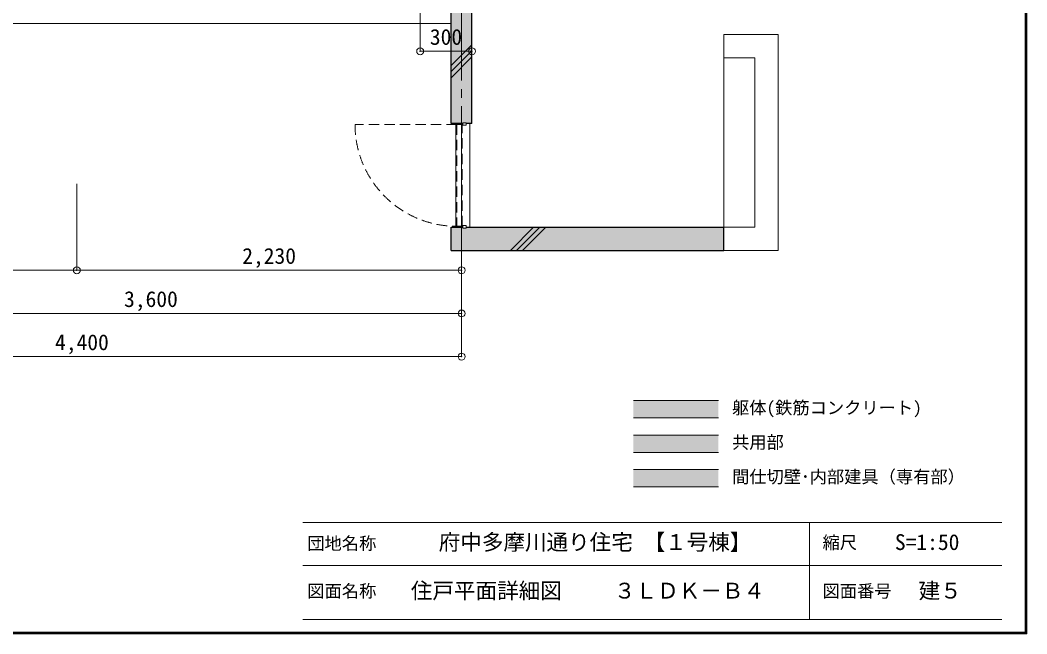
# Model space of a CAD drawing. Units: millimetres at full size, sheet at 1:50. Extents: x -9674 to 9699, y -6794 to 6791.
# Drawn here: x 3864 to 9699, y -6794 to -3239 of the extents above; entities that cross this region are included whole.
import ezdxf
from ezdxf.enums import TextEntityAlignment as Align

# ---------------------------------------------------------------- set-up
doc = ezdxf.new("R2010")
doc.units = ezdxf.units.MM
doc.header["$LTSCALE"] = 50
doc.header["$PDMODE"] = 32
doc.header["$PDSIZE"] = 40
doc.linetypes.add('CHAIN2', pattern=[12, 9, -1, 1, -1])
doc.linetypes.add('DASHED1', pattern=[1.8, 1.2, -0.6])
for name, color, linetype, lineweight in [('0-0_図面枠', 7, 'Continuous', 9), ('0-1_タイトル', 7, 'Continuous', 9), ('1-0_芯', 7, 'CHAIN2', 9), ('1-1_躯体', 2, 'Continuous', 25), ('1-3_建具', 3, 'Continuous', 18), ('1-6_ﾊﾞﾙｺﾆｰ・階段', 4, 'Continuous', 9), ('1-8_ハッチ', 4, 'Continuous', 9), ('1-B_寸法', 7, 'Continuous', 9)]:
    doc.layers.add(name, color=color, linetype=linetype, lineweight=lineweight)
doc.layers.add('4-0', color=1, linetype='Continuous')
doc.styles.add('ＭＳ ゴシック', font='')
doc.styles.get('ＭＳ ゴシック').set_extended_font_data('MS Gothic')

msp = doc.modelspace()

# ---------------------------------------------------------------- linework, layer by layer
at = {"layer": '0-0_図面枠'}
for p, q in [((9688.35, -6783.35), (9688.35, 6780.85)), ((9690.11, -6785.11), (9690.11, 6782.61)), ((9691.87, -6786.88), (9691.87, 6784.38)), ((9693.64, 6786.14), (9693.64, -6788.64)), ((9695.4, -6790.4), (9695.4, 6787.9)), ((9697.16, -6792.16), (9697.16, 6789.66)), ((-9673.92, -6793.93), (9698.92, -6793.93)), ((-9672.16, -6792.16), (9697.16, -6792.16)), ((-9670.4, -6790.4), (9695.4, -6790.4)), ((9693.64, -6788.64), (-9668.64, -6788.64)), ((-9666.87, -6786.88), (9691.87, -6786.88)), ((-9665.11, -6785.11), (9690.11, -6785.11)), ((-9663.35, -6783.35), (9688.35, -6783.35))]:
    msp.add_line(p, q, dxfattribs=at)
msp.add_lwpolyline([(9698.92, -6793.93), (9698.92, 6791.43), (-9673.92, 6791.43)], dxfattribs=at)
at = {"layer": '0-1_タイトル'}
for p, q in [((5503.35, -6148.35), (7653.35, -6148.35)), ((7653.35, -6148.35), (9553.35, -6148.35)), ((8439.55, -6148.35), (8439.55, -6710.85)), ((5503.35, -6398.35), (9553.35, -6398.35)), ((5503.35, -6710.85), (9553.35, -6710.85))]:
    msp.add_line(p, q, dxfattribs=at)
at = {"layer": '1-0_芯'}
msp.add_line((6422.5, -4188.13), (6422.5, 4241.87), dxfattribs=at)
at = {"layer": '1-1_躯体'}
for p, q in [((6482.5, -3838.13), (6482.5, -2058.11)), ((6362.5, -3838.13), (6362.5, -3033.13)), ((6430, -3838.13), (6362.5, -3838.13)), ((6482.5, -3838.13), (6450, -3838.13)), ((6362.5, -4573.13), (6362.5, -4438.13)), ((6362.5, -4438.13), (6430, -4438.13)), ((6450, -4438.13), (7942.5, -4438.13))]:
    msp.add_line(p, q, dxfattribs=at)
msp.add_lwpolyline([(6362.5, -4573.13), (7942.5, -4573.13), (7942.5, -4438.13)], dxfattribs=at)
at = {"layer": '1-3_建具', "color": 7, "linetype": 'DASHED1', "lineweight": 9}
for p, q in [((6395, -3843.13), (5805, -3843.13)), ((6395, -3843.13), (6395, -4433.13)), ((6425, -3843.13), (6395, -3843.13)), ((6425, -4433.13), (6425, -3843.13)), ((6395, -4433.13), (6425, -4433.13))]:
    msp.add_line(p, q, dxfattribs=at)
at = {"layer": '1-3_建具', "color": 7, "lineweight": 9}
for p, q in [((6390, -4438.13), (6390, -3838.13)), ((6430, -3833.13), (6450, -3833.13)), ((6430, -3848.13), (6430, -3833.13)), ((6450, -3848.13), (6430, -3848.13)), ((6450, -3833.13), (6450, -3848.13)), ((6470, -3838.13), (6470, -4438.13))]:
    msp.add_line(p, q, dxfattribs=at)
msp.add_lwpolyline([(6430, -4428.13), (6450, -4428.13), (6450, -4443.13), (6430, -4443.13)], close=True, dxfattribs=at)
at = {"layer": '1-3_建具', "color": 7, "linetype": 'DASHED1', "lineweight": 9}
msp.add_arc((6395, -3843.13), 590, 180, 270, dxfattribs=at)
at = {"layer": '1-6_ﾊﾞﾙｺﾆｰ・階段', "color": 7}
msp.add_line((167.05, -3258.13), (6362.5, -3258.13), dxfattribs=at)
at = {"layer": '1-8_ハッチ'}
for p, q in [((6362.5, -3501.64), (6482.5, -3381.64)), ((6362.5, -3537), (6482.5, -3417)), ((6362.5, -3572.35), (6482.5, -3452.35)), ((6705.22, -4573.13), (6840.22, -4438.13)), ((6740.58, -4573.13), (6875.58, -4438.13)), ((6775.93, -4573.13), (6910.93, -4438.13))]:
    msp.add_line(p, q, dxfattribs=at)
at = {"layer": '1-B_寸法'}
for p, q in [((6182.5, -3419.47), (6182.5, -3083.13)), ((7942.5, -3323.13), (8257.5, -3323.13)), ((8257.5, -4573.13), (8257.5, -3323.13)), ((6182.5, -3419.47), (6482.5, -3419.47)), ((7942.5, -3458.13), (8122.5, -3458.13)), ((8122.5, -4438.13), (8122.5, -3458.13)), ((4192.5, -4688.13), (4192.5, -4188.13)), ((6422.5, -5188.13), (6422.5, -4188.13)), ((7942.5, -4438.13), (8122.5, -4438.13)), ((7942.5, -4573.13), (8257.5, -4573.13)), ((4192.5, -4688.13), (2992.5, -4688.13)), ((6422.5, -4688.13), (4192.5, -4688.13)), ((2822.5, -4938.13), (6422.5, -4938.13)), ((2022.5, -5188.13), (6422.5, -5188.13)), ((7418.68, -5442.6), (7911.11, -5442.6)), ((7418.68, -5542.6), (7911.11, -5542.6)), ((7418.68, -5642.6), (7911.11, -5642.6)), ((7418.68, -5742.6), (7911.11, -5742.6)), ((7418.68, -5842.6), (7911.11, -5842.6)), ((7418.68, -5942.6), (7911.11, -5942.6))]:
    msp.add_line(p, q, dxfattribs=at)
msp.add_lwpolyline([(7942.5, -3323.13), (7942.5, -3458.13), (7942.5, -4438.13)], dxfattribs=at)
at = {"layer": '1-B_寸法', "color": 3}
for p in [(6182.5, -3419.47), (6482.5, -3419.47), (4192.5, -4688.13), (6422.5, -4688.13), (6422.5, -4938.13), (6422.5, -5188.13)]:
    msp.add_point(p, dxfattribs=at)
at = {"layer": '1-B_寸法', "color": 1}
msp.add_solid([(7418.68, -5442.6), (7418.68, -5542.6), (7911.11, -5442.6), (7911.11, -5542.6)], dxfattribs=at)
at = {"layer": '1-B_寸法', "color": 2}
msp.add_solid([(7418.68, -5742.6), (7418.68, -5642.6), (7911.11, -5742.6), (7911.11, -5642.6)], dxfattribs=at)
at = {"layer": '1-B_寸法', "color": 4}
msp.add_solid([(7418.68, -5942.6), (7418.68, -5842.6), (7911.11, -5942.6), (7911.11, -5842.6)], dxfattribs=at)
at = {"layer": '4-0'}
for points in [[(6362.5, -3838.13), (6482.5, -3838.13), (6482.5, -2058.11)], [(6362.5, -3033.13), (6362.5, -3838.13), (6482.5, -2058.11)], [(6430, -4443.13), (6430, -4438.13), (6362.5, -4438.13)], [(6430, -4443.13), (6362.5, -4438.13), (6362.5, -4573.13)], [(6430, -4443.13), (6362.5, -4573.13), (7942.5, -4573.13)], [(7942.5, -4573.13), (6450, -4443.13), (6430, -4443.13)], [(7942.5, -4573.13), (7942.5, -4438.13), (6450, -4438.13)], [(7942.5, -4573.13), (6450, -4438.13), (6450, -4443.13)]]:
    msp.add_solid(points, dxfattribs=at)

# ---------------------------------------------------------------- texts
at = {"layer": '0-1_タイトル', "style": 'ＭＳ ゴシック'}
for s, height, p in [('団地名称', 73.31, (5528.35, -6328.57)), ('府中多摩川通り住宅 【１号棟】', 91.64, (6290.2, -6335.85)), ('縮尺', 73.31, (8514.55, -6323.35)), ('S=1:50', 91.64, (8933.95, -6335.85)), ('図面名称', 73.31, (5528.35, -6604.6)), ('住戸平面詳細図', 91.64, (6128.35, -6617.1)), ('３ＬＤＫ－Ｂ４', 91.64, (7305.86, -6617.1)), ('図面番号', 73.31, (8514.55, -6604.6)), ('建５', 91.64, (9071.45, -6617.1))]:
    msp.add_text(s, height=height, dxfattribs=at).set_placement(p, align=Align.BOTTOM_LEFT)
at = {"layer": '1-B_寸法', "style": 'ＭＳ ゴシック'}
for s, height, p in [('300', 91.64, (6238.75, -3409.47)), ('2,230', 91.64, (5151.25, -4678.13)), ('3,600', 91.64, (4466.25, -4928.13)), ('4,400', 91.64, (4066.25, -5178.13)), ('躯体(鉄筋コンクリート)', 73.31, (7990.07, -5542.6)), ('共用部', 73.31, (7990.07, -5742.6)), ('間仕切壁･内部建具（専有部）', 73.31, (7990.07, -5942.6))]:
    msp.add_text(s, height=height, dxfattribs=at).set_placement(p, align=Align.BOTTOM_LEFT)

doc.saveas('drawing.dxf')
